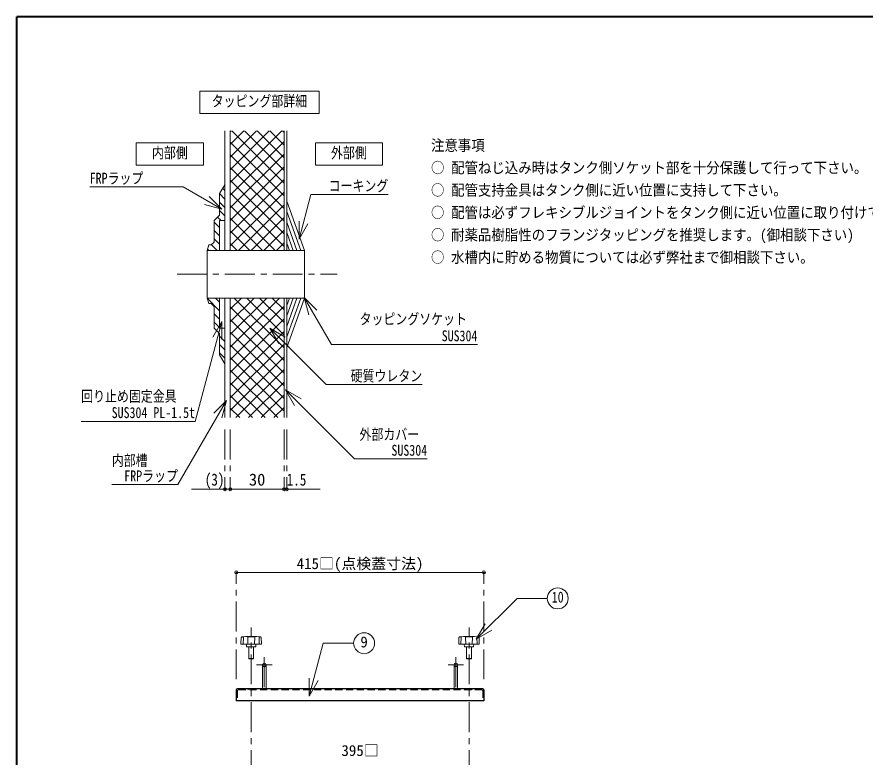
# Model space of a CAD drawing. Units: millimetres at full size, sheet at 1:10; details may follow other scales. Extents: x -2123 to 1927, y -1358 to 1452.
# Drawn here: x -2123 to -702, y 213 to 1452 of the extents above; entities that cross this region are included whole.
import ezdxf
from ezdxf.enums import TextEntityAlignment as Align

# ---------------------------------------------------------------- set-up
doc = ezdxf.new("R2010")
doc.units = ezdxf.units.MM
doc.header["$LTSCALE"] = 10
doc.header["$PDMODE"] = 32
doc.header["$PDSIZE"] = 5
doc.linetypes.add('CHAIN1', pattern=[8, 5, -1, 1, -1])
doc.linetypes.add('DASHED1', pattern=[1.8, 1.2, -0.6])
doc.layers.add('0-0', color=7, linetype='Continuous', lineweight=18)
doc.styles.add('ＭＳ ゴシック', font='')
doc.styles.get('ＭＳ ゴシック').set_extended_font_data('MS Gothic')

msp = doc.modelspace()

# ---------------------------------------------------------------- linework, layer by layer
at = {"layer": '0-0', "color": 1, "lineweight": 40}
for p in [(-2122.8, -1358.09), (1927.2, 1451.91)]:
    msp.add_line(p, (-2122.8, 1451.91), dxfattribs=at)
at = {"layer": '0-0'}
for p, q in [((-1774.3, 1261.08), (-1774.3, 1061.08)), ((-1765.3, 1261.08), (-1765.3, 1061.08)), ((-1675.3, 1261.08), (-1675.3, 1061.08)), ((-1670.8, 1261.08), (-1670.8, 1061.08)), ((-1844.22, 1167.25), (-2000.89, 1167.25)), ((-1779.49, 1129.88), (-1844.22, 1167.25)), ((-1774.3, 1171.08), (-1783.3, 1156.08)), ((-1783.3, 1156.08), (-1783.3, 1120.08)), ((-1650.16, 1079.72), (-1630.09, 1154.64)), ((-1630.09, 1154.64), (-1500.51, 1154.64)), ((-1779.49, 1129.88), (-1808.47, 1137.64)), ((-1779.49, 1129.88), (-1800.7, 1151.09)), ((-1640.8, 1061.08), (-1670.8, 1143.5)), ((-1647.19, 1061.08), (-1670.8, 1125.96)), ((-1783.3, 1120.08), (-1792.3, 1111.08)), ((-1792.3, 1111.08), (-1792.3, 1075.08)), ((-1783.3, 1111.08), (-1774.3, 1111.08)), ((-1783.3, 1111.08), (-1783.3, 1061.08)), ((-1650.16, 1079.72), (-1650.16, 1109.72)), ((-1653.57, 1061.08), (-1670.8, 1108.42)), ((-1650.16, 1079.72), (-1635.16, 1105.71)), ((-1659.96, 1061.08), (-1670.8, 1090.88)), ((-1801.3, 1070.08), (-1804.3, 1061.08)), ((-1801.3, 1070.08), (-1797.3, 1070.08)), ((-1797.3, 1070.08), (-1792.3, 1075.08)), ((-1666.34, 1061.08), (-1670.8, 1073.33)), ((-1804.3, 1061.08), (-1804.3, 981.08)), ((-1804.3, 1061.08), (-1640.8, 1061.08)), ((-1640.8, 1061.08), (-1640.8, 981.08)), ((-1801.3, 972.08), (-1804.3, 981.08)), ((-1804.3, 981.08), (-1640.8, 981.08)), ((-1774.3, 981.08), (-1774.3, 781.08)), ((-1765.3, 981.08), (-1765.3, 781.08)), ((-1675.3, 981.08), (-1675.3, 781.08)), ((-1670.8, 981.08), (-1670.8, 781.08)), ((-1640.8, 981.08), (-1670.8, 898.66)), ((-1647.19, 981.08), (-1670.8, 916.2)), ((-1653.57, 981.08), (-1670.8, 933.74)), ((-1659.96, 981.08), (-1670.8, 951.28)), ((-1666.34, 981.08), (-1670.8, 968.83)), ((-1641.37, 982.19), (-1633.6, 953.21)), ((-1641.37, 982.19), (-1620.15, 960.98)), ((-1641.37, 982.19), (-1595.85, 903.34)), ((-1801.3, 972.08), (-1797.3, 972.08)), ((-1797.3, 972.08), (-1792.3, 967.08)), ((-1792.3, 931.08), (-1792.3, 967.08)), ((-1779.32, 941.93), (-1824.11, 774.76)), ((-1779.32, 941.93), (-1794.32, 915.95)), ((-1779.32, 941.93), (-1779.32, 911.93)), ((-1783.3, 922.08), (-1792.3, 931.08)), ((-1699.2, 930.88), (-1673.22, 915.88)), ((-1699.2, 930.88), (-1684.2, 904.9)), ((-1699.2, 930.88), (-1604.63, 836.3)), ((-1783.3, 886.08), (-1783.3, 922.08)), ((-1351.08, 903.34), (-1595.85, 903.34)), ((-1774.3, 871.08), (-1783.3, 886.08)), ((-1672.79, 827.31), (-1646.81, 812.31)), ((-1672.79, 827.31), (-1657.79, 801.33)), ((-1672.79, 827.31), (-1557.21, 711.73)), ((-1604.63, 836.3), (-1443.7, 836.3)), ((-1771.51, 809.85), (-1852.96, 668.78)), ((-1771.51, 809.85), (-1792.72, 788.64)), ((-1771.51, 809.85), (-1779.27, 780.88)), ((-1823.74, 774.76), (-2015.23, 774.76)), ((-1435.26, 711.73), (-1557.21, 711.73)), ((-1852.96, 668.78), (-1963.92, 668.78)), ((-1353.13, 409.9), (-1284.7, 478.33)), ((-1284.7, 478.33), (-1234.13, 478.33)), ((-1353.13, 409.9), (-1338.13, 435.88)), ((-1747.47, 402.13), (-1747.13, 412.64)), ((-1739.71, 414.5), (-1745.62, 414.19)), ((-1743.85, 401.71), (-1743.46, 413.35)), ((-1721.31, 414.51), (-1739.29, 414.51)), ((-1735.78, 401.71), (-1736.17, 413.35)), ((-1724.82, 401.71), (-1724.43, 413.35)), ((-1720.89, 414.5), (-1714.98, 414.19)), ((-1716.75, 401.71), (-1717.14, 413.35)), ((-1713.13, 402.13), (-1713.47, 412.64)), ((-1382.47, 402.13), (-1382.13, 412.64)), ((-1374.71, 414.5), (-1380.62, 414.19)), ((-1378.85, 401.71), (-1378.46, 413.35)), ((-1374.29, 414.51), (-1356.31, 414.51)), ((-1370.78, 401.71), (-1371.17, 413.35)), ((-1359.82, 401.71), (-1359.43, 413.35)), ((-1355.89, 414.5), (-1349.98, 414.19)), ((-1353.13, 409.9), (-1327.15, 424.9)), ((-1351.75, 401.71), (-1352.14, 413.35)), ((-1348.13, 402.13), (-1348.47, 412.64)), ((-1713.53, 401.71), (-1747.07, 401.71)), ((-1737.93, 397.28), (-1738.3, 401.71)), ((-1722.67, 397.28), (-1722.3, 401.71)), ((-1633.22, 314.84), (-1609.54, 403.23)), ((-1558.58, 403.23), (-1609.54, 403.23)), ((-1382.07, 401.71), (-1348.53, 401.71)), ((-1372.93, 397.28), (-1373.3, 401.71)), ((-1357.67, 397.28), (-1357.3, 401.71)), ((-1723.07, 396.91), (-1737.53, 396.91)), ((-1734.3, 377.41), (-1734.3, 396.91)), ((-1726.3, 377.41), (-1726.3, 396.91)), ((-1372.53, 396.91), (-1358.07, 396.91)), ((-1369.3, 377.41), (-1369.3, 396.91)), ((-1361.3, 377.41), (-1361.3, 396.91)), ((-1726.3, 377.41), (-1734.3, 377.41)), ((-1369.3, 377.41), (-1361.3, 377.41)), ((-1633.22, 314.84), (-1633.22, 344.84)), ((-1633.22, 314.84), (-1618.22, 340.82))]:
    msp.add_line(p, q, dxfattribs=at)
at = {"layer": '0-0', "color": 4, "lineweight": 9}
for p, q in [((-1765.3, 1174.59), (-1678.81, 1261.08)), ((-1765.3, 1195.8), (-1700.02, 1261.08)), ((-1765.3, 1217.02), (-1721.24, 1261.08)), ((-1765.3, 1238.23), (-1742.45, 1261.08)), ((-1765.3, 1259.44), (-1763.66, 1261.08)), ((-1762.82, 1261.08), (-1675.3, 1173.56)), ((-1741.61, 1261.08), (-1675.3, 1194.77)), ((-1720.4, 1261.08), (-1675.3, 1215.98)), ((-1699.18, 1261.08), (-1675.3, 1237.2)), ((-1677.97, 1261.08), (-1675.3, 1258.41)), ((-1765.3, 1153.38), (-1675.3, 1243.38)), ((-1765.3, 1242.34), (-1675.3, 1152.34)), ((-1765.3, 1132.16), (-1675.3, 1222.16)), ((-1765.3, 1221.13), (-1675.3, 1131.13)), ((-1765.3, 1110.95), (-1675.3, 1200.95)), ((-1765.3, 1199.92), (-1675.3, 1109.92)), ((-1765.3, 1089.74), (-1675.3, 1179.74)), ((-1765.3, 1178.7), (-1675.3, 1088.7)), ((-1783.3, 1156.08), (-1774.3, 1147.08)), ((-1778, 1164.92), (-1774.3, 1161.22)), ((-1765.3, 1068.52), (-1675.3, 1158.52)), ((-1765.3, 1157.49), (-1675.3, 1067.49)), ((-1783.3, 1141.94), (-1774.3, 1132.94)), ((-1751.53, 1061.08), (-1675.3, 1137.31)), ((-1783.3, 1127.8), (-1774.3, 1118.8)), ((-1765.3, 1136.28), (-1690.1, 1061.08)), ((-1792.3, 1108.51), (-1783.3, 1099.51)), ((-1786.51, 1116.87), (-1780.73, 1111.08)), ((-1765.3, 1115.06), (-1711.32, 1061.08)), ((-1730.32, 1061.08), (-1675.3, 1116.1)), ((-1792.3, 1094.37), (-1783.3, 1085.37)), ((-1709.11, 1061.08), (-1675.3, 1094.88)), ((-1792.3, 1080.23), (-1783.3, 1071.23)), ((-1765.3, 1093.85), (-1732.53, 1061.08)), ((-1796.8, 1070.58), (-1787.3, 1061.08)), ((-1765.3, 1072.64), (-1753.74, 1061.08)), ((-1687.89, 1061.08), (-1675.3, 1073.67)), ((-1803.59, 1063.23), (-1801.44, 1061.08)), ((-1804.3, 981.08), (-1783.3, 960.08)), ((-1790.16, 981.08), (-1783.3, 974.22)), ((-1765.3, 898.82), (-1683.04, 981.08)), ((-1765.3, 920.03), (-1704.25, 981.08)), ((-1765.3, 941.24), (-1725.47, 981.08)), ((-1765.3, 962.46), (-1746.68, 981.08)), ((-1758.6, 981.08), (-1675.3, 897.79)), ((-1737.38, 981.08), (-1675.3, 919)), ((-1716.17, 981.08), (-1675.3, 940.21)), ((-1694.96, 981.08), (-1675.3, 961.42)), ((-1765.3, 877.6), (-1675.3, 967.6)), ((-1765.3, 966.57), (-1675.3, 876.57)), ((-1792.3, 954.94), (-1783.3, 945.94)), ((-1792.3, 940.8), (-1783.3, 931.8)), ((-1765.3, 856.39), (-1675.3, 946.39)), ((-1765.3, 945.36), (-1675.3, 855.36)), ((-1765.3, 835.18), (-1675.3, 925.18)), ((-1765.3, 924.15), (-1675.3, 834.15)), ((-1783.3, 917.65), (-1774.3, 908.65)), ((-1783.3, 903.51), (-1774.3, 894.51)), ((-1765.3, 813.96), (-1675.3, 903.96)), ((-1765.3, 902.93), (-1675.3, 812.93)), ((-1783.3, 889.37), (-1774.3, 880.37)), ((-1765.3, 792.75), (-1675.3, 882.75)), ((-1765.3, 881.72), (-1675.3, 791.72)), ((-1765.3, 860.51), (-1685.88, 781.08)), ((-1755.76, 781.08), (-1675.3, 861.54)), ((-1765.3, 839.29), (-1707.09, 781.08)), ((-1734.55, 781.08), (-1675.3, 840.33)), ((-1765.3, 818.08), (-1728.3, 781.08)), ((-1713.33, 781.08), (-1675.3, 819.11)), ((-1765.3, 796.87), (-1749.52, 781.08)), ((-1692.12, 781.08), (-1675.3, 797.9)), ((-1830.55, 661.08), (-1765.3, 661.08)), ((-1765.3, 661.08), (-1675.3, 661.08)), ((-1675.3, 661.08), (-1614.55, 661.08)), ((-1755.3, 521.91), (-1340.3, 521.91)), ((-1711.3, 366.91), (-1711.3, 326.91)), ((-1705.3, 366.91), (-1705.3, 326.91)), ((-1390.3, 366.91), (-1390.3, 326.91)), ((-1384.3, 366.91), (-1384.3, 326.91))]:
    msp.add_line(p, q, dxfattribs=at)
at = {"layer": '0-0', "color": 3}
for p, q in [((-1810.3, 1241.08), (-1922.8, 1241.08)), ((-1810.3, 1203.58), (-1810.3, 1241.08)), ((-1510.3, 1241.08), (-1622.8, 1241.08)), ((-1622.8, 1203.58), (-1622.8, 1241.08)), ((-1510.3, 1203.58), (-1510.3, 1241.08)), ((-1510.3, 1203.58), (-1622.8, 1203.58))]:
    msp.add_line(p, q, dxfattribs=at)
at = {"layer": '0-0', "color": 4, "linetype": 'CHAIN1', "lineweight": 9}
for p, q in [((-1854.3, 1021.08), (-1586.3, 1021.08)), ((-1774.3, 761.08), (-1774.3, 661.08)), ((-1765.3, 761.08), (-1765.3, 661.08)), ((-1675.3, 761.08), (-1675.3, 661.08)), ((-1670.8, 761.08), (-1670.8, 661.08)), ((-1755.3, 342.91), (-1755.3, 521.91)), ((-1340.3, 342.91), (-1340.3, 521.91)), ((-1730.3, -65.59), (-1730.3, 429.51)), ((-1365.3, -65.59), (-1365.3, 429.51)), ((-1708.3, 379.91), (-1708.3, 326.91)), ((-1387.3, 379.91), (-1387.3, 326.91)), ((-1721.3, 366.91), (-1695.3, 366.91)), ((-1374.3, 366.91), (-1400.3, 366.91))]:
    msp.add_line(p, q, dxfattribs=at)
at = {"layer": '0-0', "color": 5, "lineweight": 25}
for p, q in [((-1342.3, 326.91), (-1753.3, 326.91)), ((-1755.3, 324.91), (-1755.3, 306.91)), ((-1340.3, 324.91), (-1340.3, 306.91)), ((-1340.3, 306.91), (-1755.3, 306.91))]:
    msp.add_line(p, q, dxfattribs=at)
at = {"layer": '0-0', "linetype": 'DASHED1'}
for p, q in [((-1735.3, 324.91), (-1735.3, 326.91)), ((-1725.3, 324.91), (-1725.3, 326.91)), ((-1370.3, 324.91), (-1370.3, 326.91)), ((-1360.3, 324.91), (-1360.3, 326.91)), ((-1753.3, 323.91), (-1753.3, 306.91)), ((-1343.3, 324.91), (-1752.3, 324.91)), ((-1342.3, 323.91), (-1342.3, 306.91))]:
    msp.add_line(p, q, dxfattribs=at)
at = {"layer": '0-0', "color": 3}
msp.add_lwpolyline([(-1816.55, 1327.75), (-1616.55, 1327.75), (-1616.55, 1290.25), (-1816.55, 1290.25)], close=True, dxfattribs=at)
msp.add_lwpolyline([(-1810.3, 1203.58), (-1922.8, 1203.58), (-1922.8, 1241.08)], dxfattribs=at)
at = {"layer": '0-0'}
for points in [[(-1783.3, 981.08), (-1783.3, 931.08), (-1774.3, 931.08)], [(-1726.3, 377.41), (-1726.8, 376.91), (-1733.8, 376.91), (-1734.3, 377.41)], [(-1369.3, 377.41), (-1368.8, 376.91), (-1361.8, 376.91), (-1361.3, 377.41)]]:
    msp.add_lwpolyline(points, dxfattribs=at)
for centre in [(-1216.63, 478.33), (-1541.08, 403.23)]:
    msp.add_circle(centre, 17.5, dxfattribs=at)
for centre, radius, start, end in [((-1745.53, 412.59), 1.6, 93.01913, 178.15415), ((-1745.91, 412.06), 1.66, 93.02757, 128.73305), ((-1745.84, 405.75), 7.97, 72.62002, 91.09064), ((-1739.29, 406.51), 8, 90, 93.01913), ((-1735.77, 413.36), 0.4, 97.29873, 181.90915), ((-1730.3, 370.64), 43.47, 82.70127, 97.29873), ((-1724.83, 413.36), 0.4, 358.09085, 82.70127), ((-1721.31, 406.51), 8, 86.98087, 90), ((-1714.76, 405.75), 7.97, 88.90936, 107.37998), ((-1715.07, 412.59), 1.6, 1.84585, 86.98087), ((-1714.7, 412.06), 1.66, 51.26695, 86.97243), ((-1380.53, 412.59), 1.6, 93.01913, 178.15415), ((-1380.91, 412.06), 1.66, 93.02757, 128.73305), ((-1380.84, 405.75), 7.97, 72.62002, 91.09064), ((-1374.29, 406.51), 8, 90, 93.01913), ((-1370.77, 413.36), 0.4, 97.29873, 181.90915), ((-1365.3, 370.64), 43.47, 82.70127, 97.29873), ((-1359.83, 413.36), 0.4, 358.09085, 82.70127), ((-1356.31, 406.51), 8, 86.98087, 90), ((-1349.76, 405.75), 7.97, 88.90936, 107.37998), ((-1350.07, 412.59), 1.6, 1.84585, 86.98087), ((-1349.7, 412.06), 1.66, 51.26695, 86.97243), ((-1747.07, 402.11), 0.4, 178.15415, 270), ((-1713.53, 402.11), 0.4, 270, 1.84585), ((-1382.07, 402.11), 0.4, 178.15415, 270), ((-1348.53, 402.11), 0.4, 270, 1.84585), ((-1737.53, 397.31), 0.4, 184.76364, 270), ((-1723.07, 397.31), 0.4, 270, 355.23636), ((-1372.53, 397.31), 0.4, 184.76364, 270), ((-1358.07, 397.31), 0.4, 270, 355.23636)]:
    msp.add_arc(centre, radius, start, end, dxfattribs=at)
at = {"layer": '0-0', "color": 4, "lineweight": 9}
for centre in [(-1708.3, 366.91), (-1387.3, 366.91)]:
    msp.add_arc(centre, 3, 360, 180, dxfattribs=at)
at = {"layer": '0-0', "color": 4, "linetype": 'DASHED1', "lineweight": 9}
for centre in [(-1708.3, 366.91), (-1387.3, 366.91)]:
    msp.add_arc(centre, 3, 180, 0, dxfattribs=at)
at = {"layer": '0-0', "color": 5, "lineweight": 25}
for centre, start, end in [((-1753.3, 324.91), 90, 180), ((-1342.3, 324.91), 0, 90)]:
    msp.add_arc(centre, 2, start, end, dxfattribs=at)
at = {"layer": '0-0', "linetype": 'DASHED1'}
for centre, start, end in [((-1752.3, 323.91), 90, 180), ((-1343.3, 323.91), 0, 90)]:
    msp.add_arc(centre, 1, start, end, dxfattribs=at)
at = {"layer": '0-0', "color": 1}
for p in [(-1774.3, 661.08), (-1765.3, 661.08), (-1675.3, 661.08), (-1670.8, 661.08), (-1755.3, 521.91), (-1340.3, 521.91)]:
    msp.add_point(p, dxfattribs=at)

# ---------------------------------------------------------------- texts
at = {"layer": '0-0', "style": 'ＭＳ ゴシック'}
for s, height, width, p in [('タッピング部詳細', 18.33, 0.8, (-1796.55, 1296.5)), ('注意事項', 18.33, 0.9, (-1429.05, 1222.33)), ('内部側', 18.33, 0.8, (-1896.55, 1209.83)), ('外部側', 18.33, 0.8, (-1596.55, 1209.83)), ('○ 配管ねじ込み時はタンク側ソケット部を十分保護して行って下さい。', 18.33, 0.9, (-1429.05, 1184.83)), ('FRPラップ', 18.33, 0.8, (-2000.89, 1167.25)), ('コーキング', 18.33, 0.8, (-1600.51, 1154.64)), ('○ 配管支持金具はタンク側に近い位置に支持して下さい。', 18.33, 0.9, (-1429.05, 1147.33)), ('○ 配管は必ずフレキシブルジョイントをタンク側に近い位置に取り付けて下さい。', 18.33, 0.9, (-1429.05, 1109.83)), ('○ 耐薬品樹脂性のフランジタッピングを推奨します。(御相談下さい)', 18.33, 0.9, (-1429.05, 1072.33)), ('○ 水槽内に貯める物質については必ず弊社まで御相談下さい。', 18.33, 0.9, (-1429.05, 1034.83)), ('タッピングソケット', 18.33, 0.8, (-1548.68, 931.57)), ('SUS304', 18.33, 0.8, (-1411.08, 903.34)), ('硬質ウレタン', 18.33, 0.8, (-1563.7, 836.3)), ('回り止め固定金具', 18.33, 0.8, (-2015.23, 802.2)), ('SUS304 PL-1.5t', 18.33, 0.8, (-1964.11, 774.76)), ('外部カバー', 18.33, 0.8, (-1548.82, 738.29)), ('SUS304', 18.33, 0.8, (-1495.26, 711.73)), ('内部槽', 18.33, 0.8, (-1963.92, 694.62)), ('FRPラップ', 18.33, 0.8, (-1942.96, 668.78)), ('(3)', 20.16, 0.8, (-1808.05, 661.08)), ('1.5', 20.16, 0.8, (-1670.8, 661.08)), ('10', 18.33, 0.8, (-1226.63, 465.83))]:
    msp.add_text(s, height=height, dxfattribs=dict(at, width=width)).set_placement(p, align=Align.BOTTOM_LEFT)
for s, height, p in [('30', 20.16, (-1734.05, 661.08)), ('415□(点検蓋寸法)', 18.33, (-1654.05, 521.91)), ('9', 18.33, (-1547.33, 390.73)), ('395□', 18.33, (-1579.05, 208.91))]:
    msp.add_text(s, height=height, dxfattribs=at).set_placement(p, align=Align.BOTTOM_LEFT)

doc.saveas('drawing.dxf')
